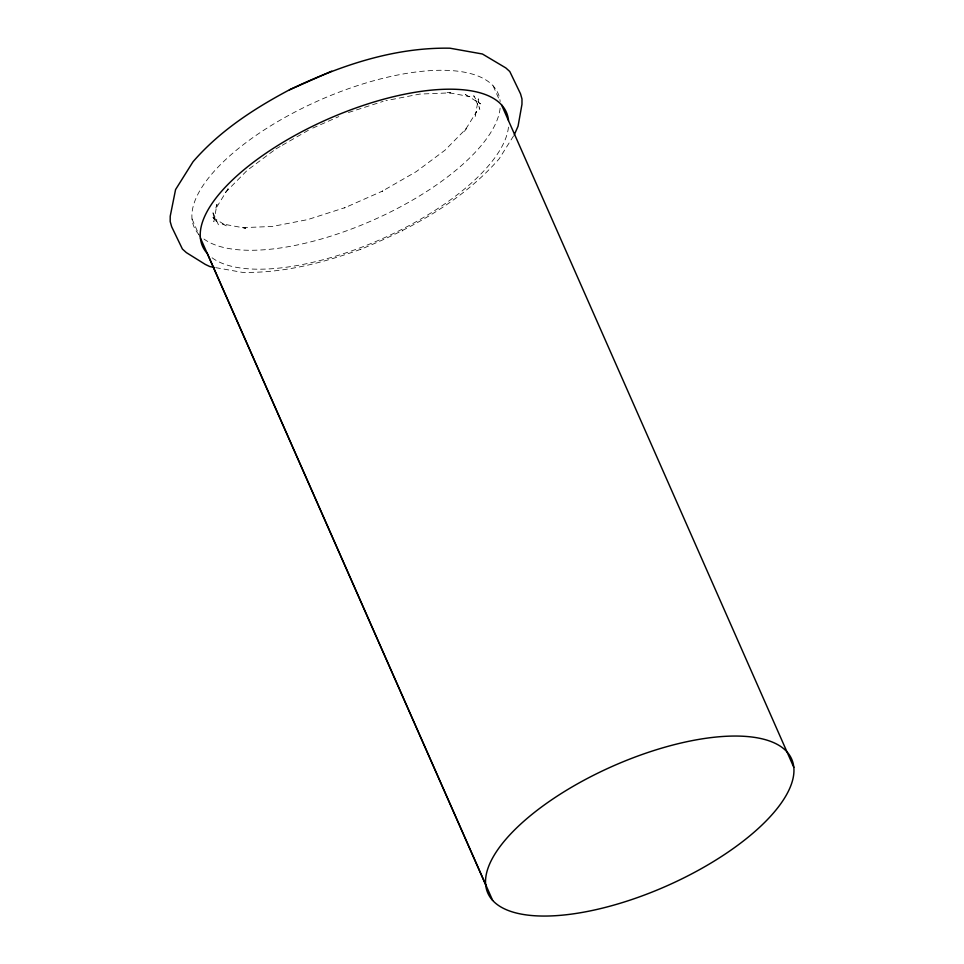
<?xml version="1.0" encoding="UTF-8"?>
<svg xmlns="http://www.w3.org/2000/svg" width="964" height="964" viewBox="0 0 964 964"><rect width="100%" height="100%" fill="white"/><g stroke="black" fill="none" stroke-linecap="round" stroke-linejoin="round"><path stroke-width="0.72" stroke-dasharray="4.82 3.62" d="M513.607 135.84L499.147 158.831C462.166 201.03 411.857 228.528 360.476 249.387C322.506 262.991 282.874 273.306 242.241 272.342L215.43 267.594M273.547 150.685L247.145 170.387L225.576 192.294L227.998 188.823L215.514 209.055L216.948 204.32L213.839 221.72L213.851 216.382L212.393 211.224L218.454 224.805L215.635 220.238L211.67 216.659L226.733 226.034L222.274 223.901L245.736 228.251L241.554 227.697L272.354 226.468L307.685 219.611L345.136 207.597L344.51 207.875L382.804 190.956L382.166 191.233L416.243 171.64L445.043 150.167L466.612 128.26L464.19 131.719L476.674 111.487L475.24 116.234L478.349 98.822L478.325 104.16L479.795 109.33L473.734 95.737L476.553 100.304L480.506 103.883L465.443 94.508L469.902 96.641L446.453 92.291L450.634 92.845L419.834 94.074L385.974 100.642M275.945 148.902L280.994 145.998M282.259 145.275L308.757 130.044M360.476 249.387L361.102 249.11M312.77 128.104L338.822 116.584M402.108 230.986L402.747 230.709M348.438 112.511L383.118 101.377M493.17 85.904L499.135 99.425M192.029 218.985L199.777 236.554M508.462 127.103A166.037 65.672 -23.8 0 1 379.78 239.795A166.037 65.672 -23.8 0 1 211.224 257.135M500.111 108.173A166.037 65.672 -23.8 0 1 372.863 220.25A166.037 65.672 -23.8 0 1 203.97 239.036M199.018 234.638A166.037 65.672 -23.8 0 1 319.325 100.304A166.037 65.672 -23.8 0 1 500.159 101.569"/><path stroke-width="1.45" d="M514.366 134.623L518.054 126.212L521.97 104.305L521.982 98.967L520.524 93.809L509.787 71.517L505.835 67.938L482.41 53.996L449.935 48.2C393.782 47.188 339.521 65.853 289.441 89.833C253.869 108.715 219.599 131.044 193.041 161.723L175.569 189.583L170.218 216.237L170.194 221.575L171.664 226.733L182.401 249.025L186.353 252.604L205.308 264.413L209.778 266.546L214.02 267.329M331.7 71.155L289.441 89.833M501.521 104.835L793.806 767.344A166.037 65.672 -23.8 0 1 568.519 914.487A166.037 65.672 -23.8 0 1 556.891 796.324A166.037 65.672 -23.8 0 1 793.806 767.344M492.652 900.412L207.356 253.556A166.037 65.672 -23.8 0 1 327.676 119.223A166.037 65.672 -23.8 0 1 508.51 120.488M200.379 237.903L485.675 884.759"/></g></svg>
